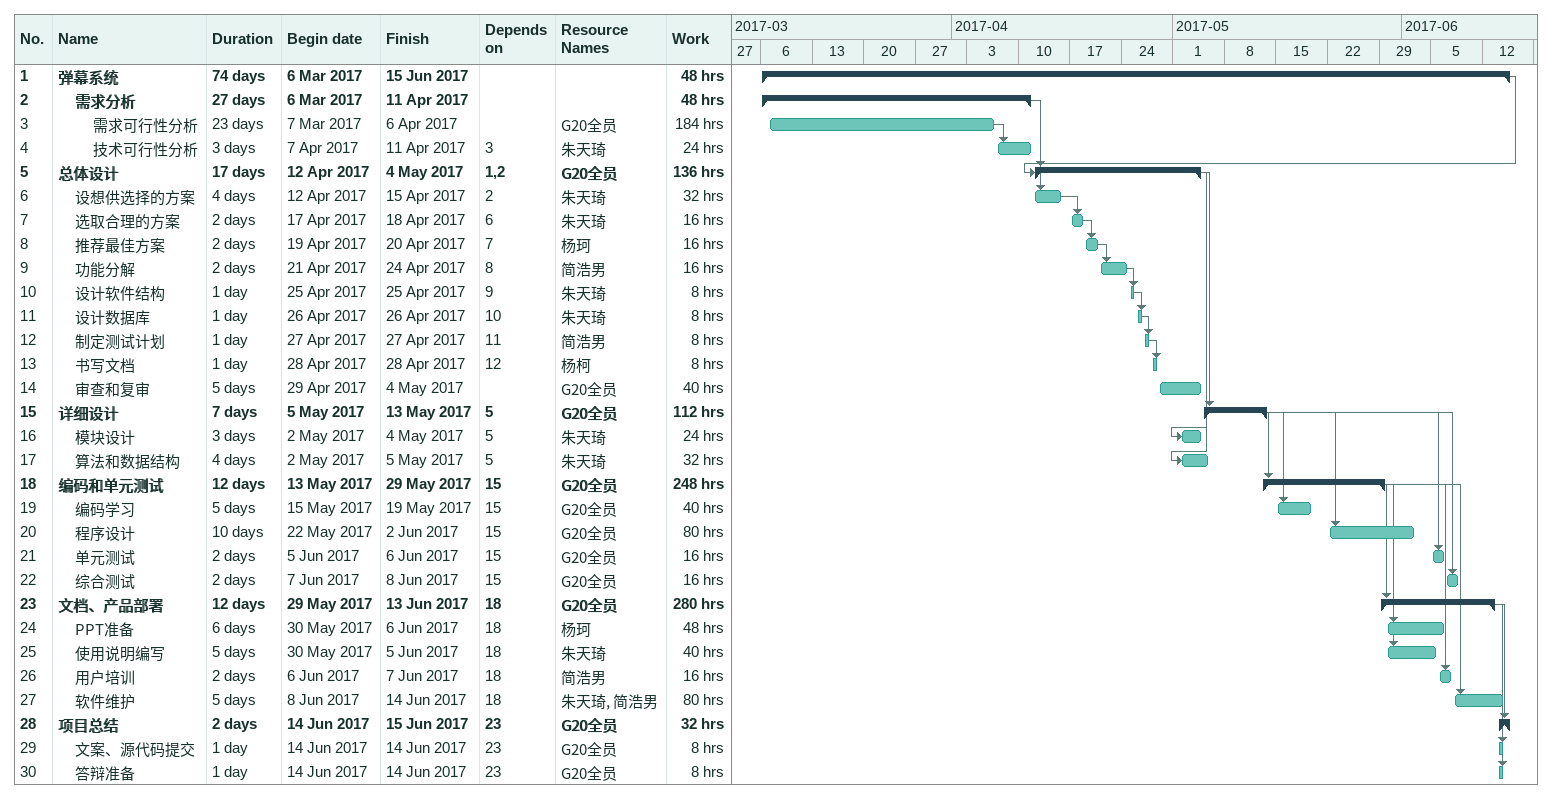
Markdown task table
| ID | Level | Task | Duration | Start | Finish | Predecessors | Resources | Work (h) |
|---|---|---|---|---|---|---|---|---|
| 1 | 1 | **弹幕系统** | 74d | 2017-03-06 | 2017-06-15 |  |  | 48 |
| 2 | 2 | **需求分析** | 27d | 2017-03-06 | 2017-04-11 |  |  | 48 |
| 3 | 3 | 需求可行性分析 | 23d | 2017-03-07 | 2017-04-06 |  | G20全员 | 184 |
| 4 | 3 | 技术可行性分析 | 3d | 2017-04-07 | 2017-04-11 | 3 | 朱天琦 | 24 |
| 5 | 1 | **总体设计** | 17d | 2017-04-12 | 2017-05-04 | 1, 2 | G20全员 | 136 |
| 6 | 2 | 设想供选择的方案 | 4d | 2017-04-12 | 2017-04-15 | 2 | 朱天琦 | 32 |
| 7 | 2 | 选取合理的方案 | 2d | 2017-04-17 | 2017-04-18 | 6 | 朱天琦 | 16 |
| 8 | 2 | 推荐最佳方案 | 2d | 2017-04-19 | 2017-04-20 | 7 | 杨珂 | 16 |
| 9 | 2 | 功能分解 | 2d | 2017-04-21 | 2017-04-24 | 8 | 简浩男 | 16 |
| 10 | 2 | 设计软件结构 | 1d | 2017-04-25 | 2017-04-25 | 9 | 朱天琦 | 8 |
| 11 | 2 | 设计数据库 | 1d | 2017-04-26 | 2017-04-26 | 10 | 朱天琦 | 8 |
| 12 | 2 | 制定测试计划 | 1d | 2017-04-27 | 2017-04-27 | 11 | 简浩男 | 8 |
| 13 | 2 | 书写文档 | 1d | 2017-04-28 | 2017-04-28 | 12 | 杨柯 | 8 |
| 14 | 2 | 审查和复审 | 5d | 2017-04-29 | 2017-05-04 |  | G20全员 | 40 |
| 15 | 1 | **详细设计** | 7d | 2017-05-05 | 2017-05-13 | 5 | G20全员 | 112 |
| 16 | 2 | 模块设计 | 3d | 2017-05-02 | 2017-05-04 | 5 | 朱天琦 | 24 |
| 17 | 2 | 算法和数据结构 | 4d | 2017-05-02 | 2017-05-05 | 5 | 朱天琦 | 32 |
| 18 | 1 | **编码和单元测试** | 12d | 2017-05-13 | 2017-05-29 | 15 | G20全员 | 248 |
| 19 | 2 | 编码学习 | 5d | 2017-05-15 | 2017-05-19 | 15 | G20全员 | 40 |
| 20 | 2 | 程序设计 | 10d | 2017-05-22 | 2017-06-02 | 15 | G20全员 | 80 |
| 21 | 2 | 单元测试 | 2d | 2017-06-05 | 2017-06-06 | 15 | G20全员 | 16 |
| 22 | 2 | 综合测试 | 2d | 2017-06-07 | 2017-06-08 | 15 | G20全员 | 16 |
| 23 | 1 | **文档、产品部署** | 12d | 2017-05-29 | 2017-06-13 | 18 | G20全员 | 280 |
| 24 | 2 | PPT准备 | 6d | 2017-05-30 | 2017-06-06 | 18 | 杨珂 | 48 |
| 25 | 2 | 使用说明编写 | 5d | 2017-05-30 | 2017-06-05 | 18 | 朱天琦 | 40 |
| 26 | 2 | 用户培训 | 2d | 2017-06-06 | 2017-06-07 | 18 | 简浩男 | 16 |
| 27 | 2 | 软件维护 | 5d | 2017-06-08 | 2017-06-14 | 18 | 朱天琦, 简浩男 | 80 |
| 28 | 1 | **项目总结** | 2d | 2017-06-14 | 2017-06-15 | 23 | G20全员 | 32 |
| 29 | 2 | 文案、源代码提交 | 1d | 2017-06-14 | 2017-06-14 | 23 | G20全员 | 8 |
| 30 | 2 | 答辩准备 | 1d | 2017-06-14 | 2017-06-14 | 23 | G20全员 | 8 |
